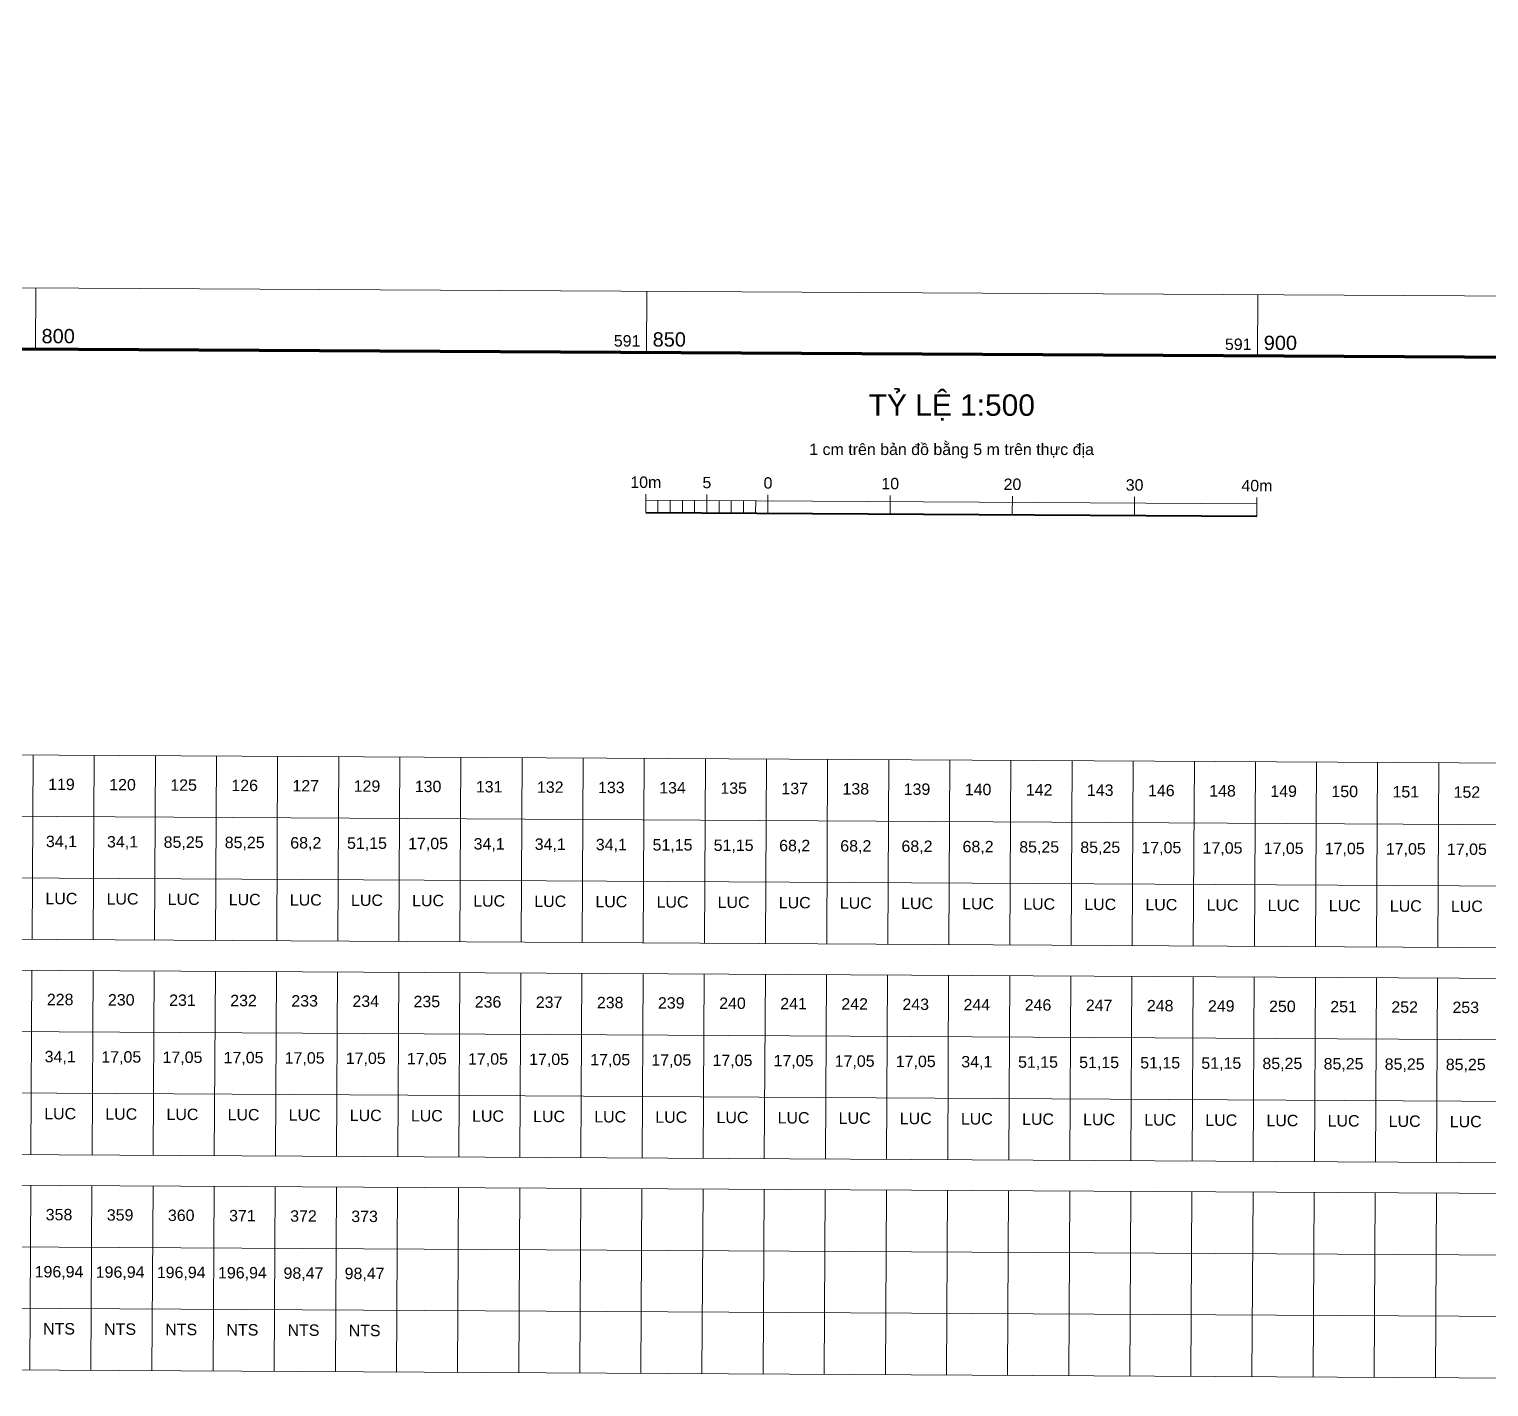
# Model space of a CAD drawing. Header units: metres. Extents: x 591850 to 11787372, y 2319432 to 2388242.
# Drawn here: x 11787029.6 to 11787157.5, y 2387736.4 to 2387855.2 of the extents above; entities that cross this region are included whole.
import ezdxf
from ezdxf.enums import TextEntityAlignment as Align

# ---------------------------------------------------------------- set-up
doc = ezdxf.new("R2010")
doc.units = ezdxf.units.M
doc.header["$MEASUREMENT"] = 0
for name, color, linetype, lineweight in [('Level 13', 7, 'Continuous', 0), ('Level 2', 7, 'Continuous', 0), ('Level 4', 7, 'Continuous', 0), ('Level 63', 7, 'Continuous', 0)]:
    doc.layers.add(name, color=color, linetype=linetype, lineweight=lineweight)
doc.styles.get("Standard").update_dxf_attribs({"font": 'arial.ttf'})

# ---------------------------------------------------------------- blocks, each defined once
blk = doc.blocks.new('N_BTNh_15')
at = {"layer": 'Level 13', "color": 3, "linetype": 'Continuous', "lineweight": 0}
blk.add_text('LUC', height=1, dxfattribs=at).set_placement((0, -10), align=Align.MIDDLE_CENTER)
at = {"layer": 'Level 2', "color": 2, "linetype": 'Continuous', "lineweight": 0}
blk.add_text('119', height=1, dxfattribs=at).set_placement((0, 0), align=Align.MIDDLE_CENTER)
at = {"layer": 'Level 4', "color": 1, "linetype": 'Continuous', "lineweight": 0}
blk.add_text('34,1', height=1, dxfattribs=at).set_placement((0, -5), align=Align.MIDDLE_CENTER)
blk = doc.blocks.new('N_BTNh_16')
at = {"layer": 'Level 13', "color": 3, "linetype": 'Continuous', "lineweight": 0}
blk.add_text('LUC', height=1, dxfattribs=at).set_placement((0, -10), align=Align.MIDDLE_CENTER)
at = {"layer": 'Level 2', "color": 2, "linetype": 'Continuous', "lineweight": 0}
blk.add_text('120', height=1, dxfattribs=at).set_placement((0, 0), align=Align.MIDDLE_CENTER)
at = {"layer": 'Level 4', "color": 1, "linetype": 'Continuous', "lineweight": 0}
blk.add_text('34,1', height=1, dxfattribs=at).set_placement((0, -5), align=Align.MIDDLE_CENTER)
blk = doc.blocks.new('N_BTNh_17')
at = {"layer": 'Level 13', "color": 3, "linetype": 'Continuous', "lineweight": 0}
blk.add_text('LUC', height=1, dxfattribs=at).set_placement((0, -10), align=Align.MIDDLE_CENTER)
at = {"layer": 'Level 2', "color": 2, "linetype": 'Continuous', "lineweight": 0}
blk.add_text('127', height=1, dxfattribs=at).set_placement((0, 0), align=Align.MIDDLE_CENTER)
at = {"layer": 'Level 4', "color": 1, "linetype": 'Continuous', "lineweight": 0}
blk.add_text('68,2', height=1, dxfattribs=at).set_placement((0, -5), align=Align.MIDDLE_CENTER)
blk = doc.blocks.new('N_BTNh_18')
at = {"layer": 'Level 13', "color": 3, "linetype": 'Continuous', "lineweight": 0}
blk.add_text('LUC', height=1, dxfattribs=at).set_placement((0, -10), align=Align.MIDDLE_CENTER)
at = {"layer": 'Level 2', "color": 2, "linetype": 'Continuous', "lineweight": 0}
blk.add_text('131', height=1, dxfattribs=at).set_placement((0, 0), align=Align.MIDDLE_CENTER)
at = {"layer": 'Level 4', "color": 1, "linetype": 'Continuous', "lineweight": 0}
blk.add_text('34,1', height=1, dxfattribs=at).set_placement((0, -5), align=Align.MIDDLE_CENTER)
blk = doc.blocks.new('N_BTNh_19')
at = {"layer": 'Level 13', "color": 3, "linetype": 'Continuous', "lineweight": 0}
blk.add_text('LUC', height=1, dxfattribs=at).set_placement((0, -10), align=Align.MIDDLE_CENTER)
at = {"layer": 'Level 2', "color": 2, "linetype": 'Continuous', "lineweight": 0}
blk.add_text('132', height=1, dxfattribs=at).set_placement((0, 0), align=Align.MIDDLE_CENTER)
at = {"layer": 'Level 4', "color": 1, "linetype": 'Continuous', "lineweight": 0}
blk.add_text('34,1', height=1, dxfattribs=at).set_placement((0, -5), align=Align.MIDDLE_CENTER)
blk = doc.blocks.new('N_BTNh_20')
at = {"layer": 'Level 13', "color": 3, "linetype": 'Continuous', "lineweight": 0}
blk.add_text('LUC', height=1, dxfattribs=at).set_placement((0, -10), align=Align.MIDDLE_CENTER)
at = {"layer": 'Level 2', "color": 2, "linetype": 'Continuous', "lineweight": 0}
blk.add_text('133', height=1, dxfattribs=at).set_placement((0, 0), align=Align.MIDDLE_CENTER)
at = {"layer": 'Level 4', "color": 1, "linetype": 'Continuous', "lineweight": 0}
blk.add_text('34,1', height=1, dxfattribs=at).set_placement((0, -5), align=Align.MIDDLE_CENTER)
blk = doc.blocks.new('N_BTNh_21')
at = {"layer": 'Level 13', "color": 3, "linetype": 'Continuous', "lineweight": 0}
blk.add_text('LUC', height=1, dxfattribs=at).set_placement((0, -10), align=Align.MIDDLE_CENTER)
at = {"layer": 'Level 2', "color": 2, "linetype": 'Continuous', "lineweight": 0}
blk.add_text('137', height=1, dxfattribs=at).set_placement((0, 0), align=Align.MIDDLE_CENTER)
at = {"layer": 'Level 4', "color": 1, "linetype": 'Continuous', "lineweight": 0}
blk.add_text('68,2', height=1, dxfattribs=at).set_placement((0, -5), align=Align.MIDDLE_CENTER)
blk = doc.blocks.new('N_BTNh_22')
at = {"layer": 'Level 13', "color": 3, "linetype": 'Continuous', "lineweight": 0}
blk.add_text('LUC', height=1, dxfattribs=at).set_placement((0, -10), align=Align.MIDDLE_CENTER)
at = {"layer": 'Level 2', "color": 2, "linetype": 'Continuous', "lineweight": 0}
blk.add_text('138', height=1, dxfattribs=at).set_placement((0, 0), align=Align.MIDDLE_CENTER)
at = {"layer": 'Level 4', "color": 1, "linetype": 'Continuous', "lineweight": 0}
blk.add_text('68,2', height=1, dxfattribs=at).set_placement((0, -5), align=Align.MIDDLE_CENTER)
blk = doc.blocks.new('N_BTNh_23')
at = {"layer": 'Level 13', "color": 3, "linetype": 'Continuous', "lineweight": 0}
blk.add_text('LUC', height=1, dxfattribs=at).set_placement((0, -10), align=Align.MIDDLE_CENTER)
at = {"layer": 'Level 2', "color": 2, "linetype": 'Continuous', "lineweight": 0}
blk.add_text('139', height=1, dxfattribs=at).set_placement((0, 0), align=Align.MIDDLE_CENTER)
at = {"layer": 'Level 4', "color": 1, "linetype": 'Continuous', "lineweight": 0}
blk.add_text('68,2', height=1, dxfattribs=at).set_placement((0, -5), align=Align.MIDDLE_CENTER)
blk = doc.blocks.new('N_BTNh_24')
at = {"layer": 'Level 13', "color": 3, "linetype": 'Continuous', "lineweight": 0}
blk.add_text('LUC', height=1, dxfattribs=at).set_placement((0, -10), align=Align.MIDDLE_CENTER)
at = {"layer": 'Level 2', "color": 2, "linetype": 'Continuous', "lineweight": 0}
blk.add_text('140', height=1, dxfattribs=at).set_placement((0, 0), align=Align.MIDDLE_CENTER)
at = {"layer": 'Level 4', "color": 1, "linetype": 'Continuous', "lineweight": 0}
blk.add_text('68,2', height=1, dxfattribs=at).set_placement((0, -5), align=Align.MIDDLE_CENTER)
blk = doc.blocks.new('N_BTNh_43')
at = {"layer": 'Level 13', "color": 3, "linetype": 'Continuous', "lineweight": 0}
blk.add_text('LUC', height=1, dxfattribs=at).set_placement((0, -10), align=Align.MIDDLE_CENTER)
at = {"layer": 'Level 2', "color": 2, "linetype": 'Continuous', "lineweight": 0}
blk.add_text('228', height=1, dxfattribs=at).set_placement((0, 0), align=Align.MIDDLE_CENTER)
at = {"layer": 'Level 4', "color": 1, "linetype": 'Continuous', "lineweight": 0}
blk.add_text('34,1', height=1, dxfattribs=at).set_placement((0, -5), align=Align.MIDDLE_CENTER)
blk = doc.blocks.new('N_BTNh_44')
at = {"layer": 'Level 13', "color": 3, "linetype": 'Continuous', "lineweight": 0}
blk.add_text('LUC', height=1, dxfattribs=at).set_placement((0, -10), align=Align.MIDDLE_CENTER)
at = {"layer": 'Level 2', "color": 2, "linetype": 'Continuous', "lineweight": 0}
blk.add_text('244', height=1, dxfattribs=at).set_placement((0, 0), align=Align.MIDDLE_CENTER)
at = {"layer": 'Level 4', "color": 1, "linetype": 'Continuous', "lineweight": 0}
blk.add_text('34,1', height=1, dxfattribs=at).set_placement((0, -5), align=Align.MIDDLE_CENTER)
blk = doc.blocks.new('N_BTNh_67')
at = {"layer": 'Level 13', "color": 3, "linetype": 'Continuous', "lineweight": 0}
blk.add_text('NTS', height=1, dxfattribs=at).set_placement((0, -10), align=Align.MIDDLE_CENTER)
at = {"layer": 'Level 2', "color": 2, "linetype": 'Continuous', "lineweight": 0}
blk.add_text('358', height=1, dxfattribs=at).set_placement((0, 0), align=Align.MIDDLE_CENTER)
at = {"layer": 'Level 4', "color": 1, "linetype": 'Continuous', "lineweight": 0}
blk.add_text('196,94', height=1, dxfattribs=at).set_placement((0, -5), align=Align.MIDDLE_CENTER)
blk = doc.blocks.new('N_BTNh_68')
at = {"layer": 'Level 13', "color": 3, "linetype": 'Continuous', "lineweight": 0}
blk.add_text('NTS', height=1, dxfattribs=at).set_placement((0, -10), align=Align.MIDDLE_CENTER)
at = {"layer": 'Level 2', "color": 2, "linetype": 'Continuous', "lineweight": 0}
blk.add_text('359', height=1, dxfattribs=at).set_placement((0, 0), align=Align.MIDDLE_CENTER)
at = {"layer": 'Level 4', "color": 1, "linetype": 'Continuous', "lineweight": 0}
blk.add_text('196,94', height=1, dxfattribs=at).set_placement((0, -5), align=Align.MIDDLE_CENTER)
blk = doc.blocks.new('N_BTNh_69')
at = {"layer": 'Level 13', "color": 3, "linetype": 'Continuous', "lineweight": 0}
blk.add_text('NTS', height=1, dxfattribs=at).set_placement((0, -10), align=Align.MIDDLE_CENTER)
at = {"layer": 'Level 2', "color": 2, "linetype": 'Continuous', "lineweight": 0}
blk.add_text('360', height=1, dxfattribs=at).set_placement((0, 0), align=Align.MIDDLE_CENTER)
at = {"layer": 'Level 4', "color": 1, "linetype": 'Continuous', "lineweight": 0}
blk.add_text('196,94', height=1, dxfattribs=at).set_placement((0, -5), align=Align.MIDDLE_CENTER)
blk = doc.blocks.new('N_BTNh_70')
at = {"layer": 'Level 13', "color": 3, "linetype": 'Continuous', "lineweight": 0}
blk.add_text('NTS', height=1, dxfattribs=at).set_placement((0, -10), align=Align.MIDDLE_CENTER)
at = {"layer": 'Level 2', "color": 2, "linetype": 'Continuous', "lineweight": 0}
blk.add_text('371', height=1, dxfattribs=at).set_placement((0, 0), align=Align.MIDDLE_CENTER)
at = {"layer": 'Level 4', "color": 1, "linetype": 'Continuous', "lineweight": 0}
blk.add_text('196,94', height=1, dxfattribs=at).set_placement((0, -5), align=Align.MIDDLE_CENTER)
blk = doc.blocks.new('N_BTNh_71')
at = {"layer": 'Level 13', "color": 3, "linetype": 'Continuous', "lineweight": 0}
blk.add_text('LUC', height=1, dxfattribs=at).set_placement((0, -10), align=Align.MIDDLE_CENTER)
at = {"layer": 'Level 2', "color": 2, "linetype": 'Continuous', "lineweight": 0}
blk.add_text('130', height=1, dxfattribs=at).set_placement((0, 0), align=Align.MIDDLE_CENTER)
at = {"layer": 'Level 4', "color": 1, "linetype": 'Continuous', "lineweight": 0}
blk.add_text('17,05', height=1, dxfattribs=at).set_placement((0, -5), align=Align.MIDDLE_CENTER)
blk = doc.blocks.new('N_BTNh_72')
at = {"layer": 'Level 13', "color": 3, "linetype": 'Continuous', "lineweight": 0}
blk.add_text('LUC', height=1, dxfattribs=at).set_placement((0, -10), align=Align.MIDDLE_CENTER)
at = {"layer": 'Level 2', "color": 2, "linetype": 'Continuous', "lineweight": 0}
blk.add_text('146', height=1, dxfattribs=at).set_placement((0, 0), align=Align.MIDDLE_CENTER)
at = {"layer": 'Level 4', "color": 1, "linetype": 'Continuous', "lineweight": 0}
blk.add_text('17,05', height=1, dxfattribs=at).set_placement((0, -5), align=Align.MIDDLE_CENTER)
blk = doc.blocks.new('N_BTNh_73')
at = {"layer": 'Level 13', "color": 3, "linetype": 'Continuous', "lineweight": 0}
blk.add_text('LUC', height=1, dxfattribs=at).set_placement((0, -10), align=Align.MIDDLE_CENTER)
at = {"layer": 'Level 2', "color": 2, "linetype": 'Continuous', "lineweight": 0}
blk.add_text('148', height=1, dxfattribs=at).set_placement((0, 0), align=Align.MIDDLE_CENTER)
at = {"layer": 'Level 4', "color": 1, "linetype": 'Continuous', "lineweight": 0}
blk.add_text('17,05', height=1, dxfattribs=at).set_placement((0, -5), align=Align.MIDDLE_CENTER)
blk = doc.blocks.new('N_BTNh_74')
at = {"layer": 'Level 13', "color": 3, "linetype": 'Continuous', "lineweight": 0}
blk.add_text('LUC', height=1, dxfattribs=at).set_placement((0, -10), align=Align.MIDDLE_CENTER)
at = {"layer": 'Level 2', "color": 2, "linetype": 'Continuous', "lineweight": 0}
blk.add_text('149', height=1, dxfattribs=at).set_placement((0, 0), align=Align.MIDDLE_CENTER)
at = {"layer": 'Level 4', "color": 1, "linetype": 'Continuous', "lineweight": 0}
blk.add_text('17,05', height=1, dxfattribs=at).set_placement((0, -5), align=Align.MIDDLE_CENTER)
blk = doc.blocks.new('N_BTNh_75')
at = {"layer": 'Level 13', "color": 3, "linetype": 'Continuous', "lineweight": 0}
blk.add_text('LUC', height=1, dxfattribs=at).set_placement((0, -10), align=Align.MIDDLE_CENTER)
at = {"layer": 'Level 2', "color": 2, "linetype": 'Continuous', "lineweight": 0}
blk.add_text('150', height=1, dxfattribs=at).set_placement((0, 0), align=Align.MIDDLE_CENTER)
at = {"layer": 'Level 4', "color": 1, "linetype": 'Continuous', "lineweight": 0}
blk.add_text('17,05', height=1, dxfattribs=at).set_placement((0, -5), align=Align.MIDDLE_CENTER)
blk = doc.blocks.new('N_BTNh_76')
at = {"layer": 'Level 13', "color": 3, "linetype": 'Continuous', "lineweight": 0}
blk.add_text('LUC', height=1, dxfattribs=at).set_placement((0, -10), align=Align.MIDDLE_CENTER)
at = {"layer": 'Level 2', "color": 2, "linetype": 'Continuous', "lineweight": 0}
blk.add_text('151', height=1, dxfattribs=at).set_placement((0, 0), align=Align.MIDDLE_CENTER)
at = {"layer": 'Level 4', "color": 1, "linetype": 'Continuous', "lineweight": 0}
blk.add_text('17,05', height=1, dxfattribs=at).set_placement((0, -5), align=Align.MIDDLE_CENTER)
blk = doc.blocks.new('N_BTNh_77')
at = {"layer": 'Level 13', "color": 3, "linetype": 'Continuous', "lineweight": 0}
blk.add_text('LUC', height=1, dxfattribs=at).set_placement((0, -10), align=Align.MIDDLE_CENTER)
at = {"layer": 'Level 2', "color": 2, "linetype": 'Continuous', "lineweight": 0}
blk.add_text('152', height=1, dxfattribs=at).set_placement((0, 0), align=Align.MIDDLE_CENTER)
at = {"layer": 'Level 4', "color": 1, "linetype": 'Continuous', "lineweight": 0}
blk.add_text('17,05', height=1, dxfattribs=at).set_placement((0, -5), align=Align.MIDDLE_CENTER)
blk = doc.blocks.new('N_BTNh_84')
at = {"layer": 'Level 13', "color": 3, "linetype": 'Continuous', "lineweight": 0}
blk.add_text('LUC', height=1, dxfattribs=at).set_placement((0, -10), align=Align.MIDDLE_CENTER)
at = {"layer": 'Level 2', "color": 2, "linetype": 'Continuous', "lineweight": 0}
blk.add_text('230', height=1, dxfattribs=at).set_placement((0, 0), align=Align.MIDDLE_CENTER)
at = {"layer": 'Level 4', "color": 1, "linetype": 'Continuous', "lineweight": 0}
blk.add_text('17,05', height=1, dxfattribs=at).set_placement((0, -5), align=Align.MIDDLE_CENTER)
blk = doc.blocks.new('N_BTNh_85')
at = {"layer": 'Level 13', "color": 3, "linetype": 'Continuous', "lineweight": 0}
blk.add_text('LUC', height=1, dxfattribs=at).set_placement((0, -10), align=Align.MIDDLE_CENTER)
at = {"layer": 'Level 2', "color": 2, "linetype": 'Continuous', "lineweight": 0}
blk.add_text('231', height=1, dxfattribs=at).set_placement((0, 0), align=Align.MIDDLE_CENTER)
at = {"layer": 'Level 4', "color": 1, "linetype": 'Continuous', "lineweight": 0}
blk.add_text('17,05', height=1, dxfattribs=at).set_placement((0, -5), align=Align.MIDDLE_CENTER)
blk = doc.blocks.new('N_BTNh_86')
at = {"layer": 'Level 13', "color": 3, "linetype": 'Continuous', "lineweight": 0}
blk.add_text('LUC', height=1, dxfattribs=at).set_placement((0, -10), align=Align.MIDDLE_CENTER)
at = {"layer": 'Level 2', "color": 2, "linetype": 'Continuous', "lineweight": 0}
blk.add_text('232', height=1, dxfattribs=at).set_placement((0, 0), align=Align.MIDDLE_CENTER)
at = {"layer": 'Level 4', "color": 1, "linetype": 'Continuous', "lineweight": 0}
blk.add_text('17,05', height=1, dxfattribs=at).set_placement((0, -5), align=Align.MIDDLE_CENTER)
blk = doc.blocks.new('N_BTNh_87')
at = {"layer": 'Level 13', "color": 3, "linetype": 'Continuous', "lineweight": 0}
blk.add_text('LUC', height=1, dxfattribs=at).set_placement((0, -10), align=Align.MIDDLE_CENTER)
at = {"layer": 'Level 2', "color": 2, "linetype": 'Continuous', "lineweight": 0}
blk.add_text('233', height=1, dxfattribs=at).set_placement((0, 0), align=Align.MIDDLE_CENTER)
at = {"layer": 'Level 4', "color": 1, "linetype": 'Continuous', "lineweight": 0}
blk.add_text('17,05', height=1, dxfattribs=at).set_placement((0, -5), align=Align.MIDDLE_CENTER)
blk = doc.blocks.new('N_BTNh_88')
at = {"layer": 'Level 13', "color": 3, "linetype": 'Continuous', "lineweight": 0}
blk.add_text('LUC', height=1, dxfattribs=at).set_placement((0, -10), align=Align.MIDDLE_CENTER)
at = {"layer": 'Level 2', "color": 2, "linetype": 'Continuous', "lineweight": 0}
blk.add_text('234', height=1, dxfattribs=at).set_placement((0, 0), align=Align.MIDDLE_CENTER)
at = {"layer": 'Level 4', "color": 1, "linetype": 'Continuous', "lineweight": 0}
blk.add_text('17,05', height=1, dxfattribs=at).set_placement((0, -5), align=Align.MIDDLE_CENTER)
blk = doc.blocks.new('N_BTNh_89')
at = {"layer": 'Level 13', "color": 3, "linetype": 'Continuous', "lineweight": 0}
blk.add_text('LUC', height=1, dxfattribs=at).set_placement((0, -10), align=Align.MIDDLE_CENTER)
at = {"layer": 'Level 2', "color": 2, "linetype": 'Continuous', "lineweight": 0}
blk.add_text('235', height=1, dxfattribs=at).set_placement((0, 0), align=Align.MIDDLE_CENTER)
at = {"layer": 'Level 4', "color": 1, "linetype": 'Continuous', "lineweight": 0}
blk.add_text('17,05', height=1, dxfattribs=at).set_placement((0, -5), align=Align.MIDDLE_CENTER)
blk = doc.blocks.new('N_BTNh_90')
at = {"layer": 'Level 13', "color": 3, "linetype": 'Continuous', "lineweight": 0}
blk.add_text('LUC', height=1, dxfattribs=at).set_placement((0, -10), align=Align.MIDDLE_CENTER)
at = {"layer": 'Level 2', "color": 2, "linetype": 'Continuous', "lineweight": 0}
blk.add_text('236', height=1, dxfattribs=at).set_placement((0, 0), align=Align.MIDDLE_CENTER)
at = {"layer": 'Level 4', "color": 1, "linetype": 'Continuous', "lineweight": 0}
blk.add_text('17,05', height=1, dxfattribs=at).set_placement((0, -5), align=Align.MIDDLE_CENTER)
blk = doc.blocks.new('N_BTNh_91')
at = {"layer": 'Level 13', "color": 3, "linetype": 'Continuous', "lineweight": 0}
blk.add_text('LUC', height=1, dxfattribs=at).set_placement((0, -10), align=Align.MIDDLE_CENTER)
at = {"layer": 'Level 2', "color": 2, "linetype": 'Continuous', "lineweight": 0}
blk.add_text('237', height=1, dxfattribs=at).set_placement((0, 0), align=Align.MIDDLE_CENTER)
at = {"layer": 'Level 4', "color": 1, "linetype": 'Continuous', "lineweight": 0}
blk.add_text('17,05', height=1, dxfattribs=at).set_placement((0, -5), align=Align.MIDDLE_CENTER)
blk = doc.blocks.new('N_BTNh_92')
at = {"layer": 'Level 13', "color": 3, "linetype": 'Continuous', "lineweight": 0}
blk.add_text('LUC', height=1, dxfattribs=at).set_placement((0, -10), align=Align.MIDDLE_CENTER)
at = {"layer": 'Level 2', "color": 2, "linetype": 'Continuous', "lineweight": 0}
blk.add_text('238', height=1, dxfattribs=at).set_placement((0, 0), align=Align.MIDDLE_CENTER)
at = {"layer": 'Level 4', "color": 1, "linetype": 'Continuous', "lineweight": 0}
blk.add_text('17,05', height=1, dxfattribs=at).set_placement((0, -5), align=Align.MIDDLE_CENTER)
blk = doc.blocks.new('N_BTNh_93')
at = {"layer": 'Level 13', "color": 3, "linetype": 'Continuous', "lineweight": 0}
blk.add_text('LUC', height=1, dxfattribs=at).set_placement((0, -10), align=Align.MIDDLE_CENTER)
at = {"layer": 'Level 2', "color": 2, "linetype": 'Continuous', "lineweight": 0}
blk.add_text('239', height=1, dxfattribs=at).set_placement((0, 0), align=Align.MIDDLE_CENTER)
at = {"layer": 'Level 4', "color": 1, "linetype": 'Continuous', "lineweight": 0}
blk.add_text('17,05', height=1, dxfattribs=at).set_placement((0, -5), align=Align.MIDDLE_CENTER)
blk = doc.blocks.new('N_BTNh_94')
at = {"layer": 'Level 13', "color": 3, "linetype": 'Continuous', "lineweight": 0}
blk.add_text('LUC', height=1, dxfattribs=at).set_placement((0, -10), align=Align.MIDDLE_CENTER)
at = {"layer": 'Level 2', "color": 2, "linetype": 'Continuous', "lineweight": 0}
blk.add_text('240', height=1, dxfattribs=at).set_placement((0, 0), align=Align.MIDDLE_CENTER)
at = {"layer": 'Level 4', "color": 1, "linetype": 'Continuous', "lineweight": 0}
blk.add_text('17,05', height=1, dxfattribs=at).set_placement((0, -5), align=Align.MIDDLE_CENTER)
blk = doc.blocks.new('N_BTNh_95')
at = {"layer": 'Level 13', "color": 3, "linetype": 'Continuous', "lineweight": 0}
blk.add_text('LUC', height=1, dxfattribs=at).set_placement((0, -10), align=Align.MIDDLE_CENTER)
at = {"layer": 'Level 2', "color": 2, "linetype": 'Continuous', "lineweight": 0}
blk.add_text('241', height=1, dxfattribs=at).set_placement((0, 0), align=Align.MIDDLE_CENTER)
at = {"layer": 'Level 4', "color": 1, "linetype": 'Continuous', "lineweight": 0}
blk.add_text('17,05', height=1, dxfattribs=at).set_placement((0, -5), align=Align.MIDDLE_CENTER)
blk = doc.blocks.new('N_BTNh_96')
at = {"layer": 'Level 13', "color": 3, "linetype": 'Continuous', "lineweight": 0}
blk.add_text('LUC', height=1, dxfattribs=at).set_placement((0, -10), align=Align.MIDDLE_CENTER)
at = {"layer": 'Level 2', "color": 2, "linetype": 'Continuous', "lineweight": 0}
blk.add_text('242', height=1, dxfattribs=at).set_placement((0, 0), align=Align.MIDDLE_CENTER)
at = {"layer": 'Level 4', "color": 1, "linetype": 'Continuous', "lineweight": 0}
blk.add_text('17,05', height=1, dxfattribs=at).set_placement((0, -5), align=Align.MIDDLE_CENTER)
blk = doc.blocks.new('N_BTNh_97')
at = {"layer": 'Level 13', "color": 3, "linetype": 'Continuous', "lineweight": 0}
blk.add_text('LUC', height=1, dxfattribs=at).set_placement((0, -10), align=Align.MIDDLE_CENTER)
at = {"layer": 'Level 2', "color": 2, "linetype": 'Continuous', "lineweight": 0}
blk.add_text('243', height=1, dxfattribs=at).set_placement((0, 0), align=Align.MIDDLE_CENTER)
at = {"layer": 'Level 4', "color": 1, "linetype": 'Continuous', "lineweight": 0}
blk.add_text('17,05', height=1, dxfattribs=at).set_placement((0, -5), align=Align.MIDDLE_CENTER)
blk = doc.blocks.new('N_BTNh_103')
at = {"layer": 'Level 13', "color": 3, "linetype": 'Continuous', "lineweight": 0}
blk.add_text('LUC', height=1, dxfattribs=at).set_placement((0, -10), align=Align.MIDDLE_CENTER)
at = {"layer": 'Level 2', "color": 2, "linetype": 'Continuous', "lineweight": 0}
blk.add_text('129', height=1, dxfattribs=at).set_placement((0, 0), align=Align.MIDDLE_CENTER)
at = {"layer": 'Level 4', "color": 1, "linetype": 'Continuous', "lineweight": 0}
blk.add_text('51,15', height=1, dxfattribs=at).set_placement((0, -5), align=Align.MIDDLE_CENTER)
blk = doc.blocks.new('N_BTNh_104')
at = {"layer": 'Level 13', "color": 3, "linetype": 'Continuous', "lineweight": 0}
blk.add_text('LUC', height=1, dxfattribs=at).set_placement((0, -10), align=Align.MIDDLE_CENTER)
at = {"layer": 'Level 2', "color": 2, "linetype": 'Continuous', "lineweight": 0}
blk.add_text('134', height=1, dxfattribs=at).set_placement((0, 0), align=Align.MIDDLE_CENTER)
at = {"layer": 'Level 4', "color": 1, "linetype": 'Continuous', "lineweight": 0}
blk.add_text('51,15', height=1, dxfattribs=at).set_placement((0, -5), align=Align.MIDDLE_CENTER)
blk = doc.blocks.new('N_BTNh_105')
at = {"layer": 'Level 13', "color": 3, "linetype": 'Continuous', "lineweight": 0}
blk.add_text('LUC', height=1, dxfattribs=at).set_placement((0, -10), align=Align.MIDDLE_CENTER)
at = {"layer": 'Level 2', "color": 2, "linetype": 'Continuous', "lineweight": 0}
blk.add_text('135', height=1, dxfattribs=at).set_placement((0, 0), align=Align.MIDDLE_CENTER)
at = {"layer": 'Level 4', "color": 1, "linetype": 'Continuous', "lineweight": 0}
blk.add_text('51,15', height=1, dxfattribs=at).set_placement((0, -5), align=Align.MIDDLE_CENTER)
blk = doc.blocks.new('N_BTNh_117')
at = {"layer": 'Level 13', "color": 3, "linetype": 'Continuous', "lineweight": 0}
blk.add_text('LUC', height=1, dxfattribs=at).set_placement((0, -10), align=Align.MIDDLE_CENTER)
at = {"layer": 'Level 2', "color": 2, "linetype": 'Continuous', "lineweight": 0}
blk.add_text('246', height=1, dxfattribs=at).set_placement((0, 0), align=Align.MIDDLE_CENTER)
at = {"layer": 'Level 4', "color": 1, "linetype": 'Continuous', "lineweight": 0}
blk.add_text('51,15', height=1, dxfattribs=at).set_placement((0, -5), align=Align.MIDDLE_CENTER)
blk = doc.blocks.new('N_BTNh_118')
at = {"layer": 'Level 13', "color": 3, "linetype": 'Continuous', "lineweight": 0}
blk.add_text('LUC', height=1, dxfattribs=at).set_placement((0, -10), align=Align.MIDDLE_CENTER)
at = {"layer": 'Level 2', "color": 2, "linetype": 'Continuous', "lineweight": 0}
blk.add_text('247', height=1, dxfattribs=at).set_placement((0, 0), align=Align.MIDDLE_CENTER)
at = {"layer": 'Level 4', "color": 1, "linetype": 'Continuous', "lineweight": 0}
blk.add_text('51,15', height=1, dxfattribs=at).set_placement((0, -5), align=Align.MIDDLE_CENTER)
blk = doc.blocks.new('N_BTNh_119')
at = {"layer": 'Level 13', "color": 3, "linetype": 'Continuous', "lineweight": 0}
blk.add_text('LUC', height=1, dxfattribs=at).set_placement((0, -10), align=Align.MIDDLE_CENTER)
at = {"layer": 'Level 2', "color": 2, "linetype": 'Continuous', "lineweight": 0}
blk.add_text('248', height=1, dxfattribs=at).set_placement((0, 0), align=Align.MIDDLE_CENTER)
at = {"layer": 'Level 4', "color": 1, "linetype": 'Continuous', "lineweight": 0}
blk.add_text('51,15', height=1, dxfattribs=at).set_placement((0, -5), align=Align.MIDDLE_CENTER)
blk = doc.blocks.new('N_BTNh_120')
at = {"layer": 'Level 13', "color": 3, "linetype": 'Continuous', "lineweight": 0}
blk.add_text('LUC', height=1, dxfattribs=at).set_placement((0, -10), align=Align.MIDDLE_CENTER)
at = {"layer": 'Level 2', "color": 2, "linetype": 'Continuous', "lineweight": 0}
blk.add_text('249', height=1, dxfattribs=at).set_placement((0, 0), align=Align.MIDDLE_CENTER)
at = {"layer": 'Level 4', "color": 1, "linetype": 'Continuous', "lineweight": 0}
blk.add_text('51,15', height=1, dxfattribs=at).set_placement((0, -5), align=Align.MIDDLE_CENTER)
blk = doc.blocks.new('N_BTNh_132')
at = {"layer": 'Level 13', "color": 3, "linetype": 'Continuous', "lineweight": 0}
blk.add_text('LUC', height=1, dxfattribs=at).set_placement((0, -10), align=Align.MIDDLE_CENTER)
at = {"layer": 'Level 2', "color": 2, "linetype": 'Continuous', "lineweight": 0}
blk.add_text('125', height=1, dxfattribs=at).set_placement((0, 0), align=Align.MIDDLE_CENTER)
at = {"layer": 'Level 4', "color": 1, "linetype": 'Continuous', "lineweight": 0}
blk.add_text('85,25', height=1, dxfattribs=at).set_placement((0, -5), align=Align.MIDDLE_CENTER)
blk = doc.blocks.new('N_BTNh_133')
at = {"layer": 'Level 13', "color": 3, "linetype": 'Continuous', "lineweight": 0}
blk.add_text('LUC', height=1, dxfattribs=at).set_placement((0, -10), align=Align.MIDDLE_CENTER)
at = {"layer": 'Level 2', "color": 2, "linetype": 'Continuous', "lineweight": 0}
blk.add_text('126', height=1, dxfattribs=at).set_placement((0, 0), align=Align.MIDDLE_CENTER)
at = {"layer": 'Level 4', "color": 1, "linetype": 'Continuous', "lineweight": 0}
blk.add_text('85,25', height=1, dxfattribs=at).set_placement((0, -5), align=Align.MIDDLE_CENTER)
blk = doc.blocks.new('N_BTNh_134')
at = {"layer": 'Level 13', "color": 3, "linetype": 'Continuous', "lineweight": 0}
blk.add_text('LUC', height=1, dxfattribs=at).set_placement((0, -10), align=Align.MIDDLE_CENTER)
at = {"layer": 'Level 2', "color": 2, "linetype": 'Continuous', "lineweight": 0}
blk.add_text('142', height=1, dxfattribs=at).set_placement((0, 0), align=Align.MIDDLE_CENTER)
at = {"layer": 'Level 4', "color": 1, "linetype": 'Continuous', "lineweight": 0}
blk.add_text('85,25', height=1, dxfattribs=at).set_placement((0, -5), align=Align.MIDDLE_CENTER)
blk = doc.blocks.new('N_BTNh_135')
at = {"layer": 'Level 13', "color": 3, "linetype": 'Continuous', "lineweight": 0}
blk.add_text('LUC', height=1, dxfattribs=at).set_placement((0, -10), align=Align.MIDDLE_CENTER)
at = {"layer": 'Level 2', "color": 2, "linetype": 'Continuous', "lineweight": 0}
blk.add_text('143', height=1, dxfattribs=at).set_placement((0, 0), align=Align.MIDDLE_CENTER)
at = {"layer": 'Level 4', "color": 1, "linetype": 'Continuous', "lineweight": 0}
blk.add_text('85,25', height=1, dxfattribs=at).set_placement((0, -5), align=Align.MIDDLE_CENTER)
blk = doc.blocks.new('N_BTNh_143')
at = {"layer": 'Level 13', "color": 3, "linetype": 'Continuous', "lineweight": 0}
blk.add_text('LUC', height=1, dxfattribs=at).set_placement((0, -10), align=Align.MIDDLE_CENTER)
at = {"layer": 'Level 2', "color": 2, "linetype": 'Continuous', "lineweight": 0}
blk.add_text('250', height=1, dxfattribs=at).set_placement((0, 0), align=Align.MIDDLE_CENTER)
at = {"layer": 'Level 4', "color": 1, "linetype": 'Continuous', "lineweight": 0}
blk.add_text('85,25', height=1, dxfattribs=at).set_placement((0, -5), align=Align.MIDDLE_CENTER)
blk = doc.blocks.new('N_BTNh_144')
at = {"layer": 'Level 13', "color": 3, "linetype": 'Continuous', "lineweight": 0}
blk.add_text('LUC', height=1, dxfattribs=at).set_placement((0, -10), align=Align.MIDDLE_CENTER)
at = {"layer": 'Level 2', "color": 2, "linetype": 'Continuous', "lineweight": 0}
blk.add_text('251', height=1, dxfattribs=at).set_placement((0, 0), align=Align.MIDDLE_CENTER)
at = {"layer": 'Level 4', "color": 1, "linetype": 'Continuous', "lineweight": 0}
blk.add_text('85,25', height=1, dxfattribs=at).set_placement((0, -5), align=Align.MIDDLE_CENTER)
blk = doc.blocks.new('N_BTNh_145')
at = {"layer": 'Level 13', "color": 3, "linetype": 'Continuous', "lineweight": 0}
blk.add_text('LUC', height=1, dxfattribs=at).set_placement((0, -10), align=Align.MIDDLE_CENTER)
at = {"layer": 'Level 2', "color": 2, "linetype": 'Continuous', "lineweight": 0}
blk.add_text('252', height=1, dxfattribs=at).set_placement((0, 0), align=Align.MIDDLE_CENTER)
at = {"layer": 'Level 4', "color": 1, "linetype": 'Continuous', "lineweight": 0}
blk.add_text('85,25', height=1, dxfattribs=at).set_placement((0, -5), align=Align.MIDDLE_CENTER)
blk = doc.blocks.new('N_BTNh_146')
at = {"layer": 'Level 13', "color": 3, "linetype": 'Continuous', "lineweight": 0}
blk.add_text('LUC', height=1, dxfattribs=at).set_placement((0, -10), align=Align.MIDDLE_CENTER)
at = {"layer": 'Level 2', "color": 2, "linetype": 'Continuous', "lineweight": 0}
blk.add_text('253', height=1, dxfattribs=at).set_placement((0, 0), align=Align.MIDDLE_CENTER)
at = {"layer": 'Level 4', "color": 1, "linetype": 'Continuous', "lineweight": 0}
blk.add_text('85,25', height=1, dxfattribs=at).set_placement((0, -5), align=Align.MIDDLE_CENTER)
blk = doc.blocks.new('N_BTNh_158')
at = {"layer": 'Level 13', "color": 3, "linetype": 'Continuous', "lineweight": 0}
blk.add_text('NTS', height=1, dxfattribs=at).set_placement((0, -10), align=Align.MIDDLE_CENTER)
at = {"layer": 'Level 2', "color": 2, "linetype": 'Continuous', "lineweight": 0}
blk.add_text('372', height=1, dxfattribs=at).set_placement((0, 0), align=Align.MIDDLE_CENTER)
at = {"layer": 'Level 4', "color": 1, "linetype": 'Continuous', "lineweight": 0}
blk.add_text('98,47', height=1, dxfattribs=at).set_placement((0, -5), align=Align.MIDDLE_CENTER)
blk = doc.blocks.new('N_BTNh_159')
at = {"layer": 'Level 13', "color": 3, "linetype": 'Continuous', "lineweight": 0}
blk.add_text('NTS', height=1, dxfattribs=at).set_placement((0, -10), align=Align.MIDDLE_CENTER)
at = {"layer": 'Level 2', "color": 2, "linetype": 'Continuous', "lineweight": 0}
blk.add_text('373', height=1, dxfattribs=at).set_placement((0, 0), align=Align.MIDDLE_CENTER)
at = {"layer": 'Level 4', "color": 1, "linetype": 'Continuous', "lineweight": 0}
blk.add_text('98,47', height=1, dxfattribs=at).set_placement((0, -5), align=Align.MIDDLE_CENTER)

msp = doc.modelspace()

# ---------------------------------------------------------------- linework, layer by layer
at = {"layer": 'Level 63', "color": 7, "linetype": 'Continuous', "lineweight": 0}
for p, q in [((11787030.21, 2387832.59), (11787030.18, 2387827.21)), ((11787083.73, 2387832.29), (11787083.7, 2387826.91)), ((11787137.25, 2387832), (11787137.22, 2387826.61)), ((11786922.94, 2387792.27), (11787297.59, 2387790.19)), ((11787029.99, 2387791.68), (11787029.9, 2387775.53)), ((11787035.34, 2387791.65), (11787035.25, 2387775.5)), ((11787040.69, 2387791.62), (11787040.6, 2387775.47)), ((11787046.04, 2387791.59), (11787045.95, 2387775.44)), ((11787051.39, 2387791.56), (11787051.31, 2387775.41)), ((11787056.75, 2387791.53), (11787056.66, 2387775.38)), ((11787062.1, 2387791.5), (11787062.01, 2387775.35)), ((11787067.45, 2387791.47), (11787067.36, 2387775.32)), ((11787072.8, 2387791.44), (11787072.71, 2387775.29)), ((11787078.16, 2387791.41), (11787078.07, 2387775.26)), ((11787083.51, 2387791.38), (11787083.42, 2387775.23)), ((11787088.86, 2387791.35), (11787088.77, 2387775.2)), ((11787094.21, 2387791.32), (11787094.12, 2387775.17)), ((11787099.56, 2387791.29), (11787099.48, 2387775.14)), ((11787104.92, 2387791.26), (11787104.83, 2387775.11)), ((11787110.27, 2387791.23), (11787110.18, 2387775.08)), ((11787115.62, 2387791.2), (11787115.53, 2387775.05)), ((11787120.97, 2387791.17), (11787120.88, 2387775.02)), ((11787126.32, 2387791.14), (11787126.24, 2387774.99)), ((11787131.68, 2387791.11), (11787131.59, 2387774.96)), ((11787137.03, 2387791.08), (11787136.94, 2387774.93)), ((11787142.38, 2387791.05), (11787142.29, 2387774.9)), ((11787147.73, 2387791.02), (11787147.64, 2387774.87)), ((11787153.09, 2387790.99), (11787153, 2387774.84)), ((11786922.91, 2387786.89), (11787297.56, 2387784.8)), ((11787297.53, 2387779.42), (11786922.88, 2387781.5)), ((11786922.86, 2387776.12), (11787297.5, 2387774.04)), ((11786922.84, 2387773.43), (11787297.49, 2387771.34)), ((11787029.88, 2387772.83), (11787029.79, 2387756.68)), ((11787035.23, 2387772.8), (11787035.15, 2387756.65)), ((11787040.59, 2387772.77), (11787040.5, 2387756.62)), ((11787045.94, 2387772.74), (11787045.85, 2387756.59)), ((11787051.29, 2387772.71), (11787051.2, 2387756.56)), ((11787056.64, 2387772.68), (11787056.55, 2387756.53)), ((11787062, 2387772.65), (11787061.91, 2387756.5)), ((11787067.35, 2387772.62), (11787067.26, 2387756.47)), ((11787072.7, 2387772.6), (11787072.61, 2387756.44)), ((11787078.05, 2387772.57), (11787077.96, 2387756.41)), ((11787083.4, 2387772.54), (11787083.32, 2387756.38)), ((11787088.76, 2387772.51), (11787088.67, 2387756.36)), ((11787094.11, 2387772.48), (11787094.02, 2387756.33)), ((11787099.46, 2387772.45), (11787099.37, 2387756.3)), ((11787104.81, 2387772.42), (11787104.72, 2387756.27)), ((11787110.16, 2387772.39), (11787110.08, 2387756.24)), ((11787115.52, 2387772.36), (11787115.43, 2387756.21)), ((11787120.87, 2387772.33), (11787120.78, 2387756.18)), ((11787126.22, 2387772.3), (11787126.13, 2387756.15)), ((11787131.57, 2387772.27), (11787131.48, 2387756.12)), ((11787136.93, 2387772.24), (11787136.84, 2387756.09)), ((11787142.28, 2387772.21), (11787142.19, 2387756.06)), ((11787147.63, 2387772.18), (11787147.54, 2387756.03)), ((11787152.98, 2387772.15), (11787152.89, 2387756)), ((11786922.81, 2387768.04), (11787297.46, 2387765.96)), ((11787297.43, 2387760.58), (11786922.78, 2387762.66)), ((11786922.75, 2387757.28), (11787297.4, 2387755.19)), ((11786922.74, 2387754.59), (11787297.38, 2387752.5)), ((11787029.78, 2387753.99), (11787029.69, 2387737.84)), ((11787035.13, 2387753.96), (11787035.04, 2387737.81)), ((11787040.48, 2387753.93), (11787040.39, 2387737.78)), ((11787045.84, 2387753.9), (11787045.75, 2387737.75)), ((11787051.19, 2387753.87), (11787051.1, 2387737.72)), ((11787056.54, 2387753.84), (11787056.45, 2387737.69)), ((11787061.89, 2387753.81), (11787061.8, 2387737.66)), ((11787067.24, 2387753.78), (11787067.16, 2387737.63)), ((11787072.6, 2387753.75), (11787072.51, 2387737.6)), ((11787077.95, 2387753.72), (11787077.86, 2387737.57)), ((11787083.3, 2387753.69), (11787083.21, 2387737.54)), ((11787088.65, 2387753.66), (11787088.56, 2387737.51)), ((11787094, 2387753.63), (11787093.92, 2387737.48)), ((11787099.36, 2387753.6), (11787099.27, 2387737.45)), ((11787104.71, 2387753.57), (11787104.62, 2387737.42)), ((11787110.06, 2387753.54), (11787109.97, 2387737.39)), ((11787115.41, 2387753.51), (11787115.32, 2387737.36)), ((11787120.77, 2387753.48), (11787120.68, 2387737.33)), ((11787126.12, 2387753.46), (11787126.03, 2387737.3)), ((11787131.47, 2387753.43), (11787131.38, 2387737.27)), ((11787136.82, 2387753.4), (11787136.73, 2387737.24)), ((11787142.17, 2387753.37), (11787142.08, 2387737.22)), ((11787147.53, 2387753.34), (11787147.44, 2387737.19)), ((11787152.88, 2387753.31), (11787152.79, 2387737.16)), ((11786922.71, 2387749.2), (11787297.35, 2387747.12)), ((11787297.33, 2387741.73), (11786922.68, 2387743.82)), ((11786922.65, 2387738.43), (11787297.3, 2387736.35))]:
    msp.add_line(p, q, dxfattribs=at)
at = {"layer": 'Level 63', "color": 7, "linetype": 'Continuous', "lineweight": 13}
for p, q in [((11787083.63, 2387814.53), (11787083.63, 2387812.91)), ((11787088.99, 2387814.5), (11787088.98, 2387812.88)), ((11787083.63, 2387813.99), (11787137.15, 2387813.69)), ((11787084.7, 2387813.98), (11787084.7, 2387812.91)), ((11787085.77, 2387813.98), (11787085.77, 2387812.9)), ((11787086.84, 2387813.97), (11787086.84, 2387812.89)), ((11787087.91, 2387813.97), (11787087.91, 2387812.89)), ((11787088.98, 2387813.96), (11787088.98, 2387812.88)), ((11787090.05, 2387813.95), (11787090.05, 2387812.88)), ((11787091.12, 2387813.95), (11787091.12, 2387812.87)), ((11787092.2, 2387813.94), (11787092.19, 2387812.86)), ((11787093.27, 2387813.94), (11787093.26, 2387812.86)), ((11787094.34, 2387814.47), (11787094.33, 2387812.85)), ((11787094.34, 2387813.93), (11787094.33, 2387812.85)), ((11787105.04, 2387814.41), (11787105.03, 2387812.79)), ((11787115.75, 2387814.35), (11787115.74, 2387812.73)), ((11787126.45, 2387814.29), (11787126.44, 2387812.67)), ((11787137.16, 2387814.23), (11787137.15, 2387812.61))]:
    msp.add_line(p, q, dxfattribs=at)
at = {"layer": 'Level 63', "color": 7, "linetype": 'Continuous', "lineweight": 40}
msp.add_line((11787083.63, 2387812.91), (11787137.15, 2387812.61), dxfattribs=at)
at = {"layer": 'Level 63', "color": 7, "linetype": 'Continuous', "lineweight": 140, "flags": 128}
msp.add_lwpolyline([(11786919.91, 2388215.45), (11787305.28, 2388213.31), (11787303.14, 2387825.69), (11786917.79, 2387827.83), (11786919.91, 2388215.45)], close=True, dxfattribs=at)
at = {"layer": 'Level 63', "color": 7, "linetype": 'Continuous', "lineweight": 0, "flags": 128}
msp.add_lwpolyline([(11786925.24, 2388210.04), (11787299.89, 2388207.96), (11787297.82, 2387831.1), (11786923.17, 2387833.19), (11786925.24, 2388210.04)], close=True, dxfattribs=at)

# ---------------------------------------------------------------- block references
at = {"layer": 'Level 2', "color": 2, "linetype": 'Continuous', "lineweight": 0}
for name, p in [('N_BTNh_15', (11787032.46, 2387789.11)), ('N_BTNh_16', (11787037.81, 2387789.08)), ('N_BTNh_132', (11787043.16, 2387789.05)), ('N_BTNh_133', (11787048.51, 2387789.02)), ('N_BTNh_17', (11787053.86, 2387788.99)), ('N_BTNh_103', (11787059.22, 2387788.96)), ('N_BTNh_71', (11787064.57, 2387788.93)), ('N_BTNh_18', (11787069.92, 2387788.9)), ('N_BTNh_19', (11787075.27, 2387788.87)), ('N_BTNh_20', (11787080.62, 2387788.84)), ('N_BTNh_104', (11787085.98, 2387788.81)), ('N_BTNh_105', (11787091.33, 2387788.78)), ('N_BTNh_21', (11787096.68, 2387788.75)), ('N_BTNh_22', (11787102.03, 2387788.72)), ('N_BTNh_23', (11787107.39, 2387788.69)), ('N_BTNh_24', (11787112.74, 2387788.66)), ('N_BTNh_134', (11787118.09, 2387788.63)), ('N_BTNh_135', (11787123.44, 2387788.6)), ('N_BTNh_72', (11787128.79, 2387788.57)), ('N_BTNh_73', (11787134.15, 2387788.54)), ('N_BTNh_74', (11787139.5, 2387788.51)), ('N_BTNh_75', (11787144.85, 2387788.49)), ('N_BTNh_76', (11787150.2, 2387788.46)), ('N_BTNh_77', (11787155.55, 2387788.43)), ('N_BTNh_43', (11787032.35, 2387770.27)), ('N_BTNh_84', (11787037.7, 2387770.24)), ('N_BTNh_85', (11787043.06, 2387770.21)), ('N_BTNh_86', (11787048.41, 2387770.18)), ('N_BTNh_87', (11787053.76, 2387770.15)), ('N_BTNh_88', (11787059.11, 2387770.12)), ('N_BTNh_89', (11787064.46, 2387770.09)), ('N_BTNh_90', (11787069.82, 2387770.06)), ('N_BTNh_91', (11787075.17, 2387770.03)), ('N_BTNh_92', (11787080.52, 2387770)), ('N_BTNh_93', (11787085.87, 2387769.97)), ('N_BTNh_94', (11787091.23, 2387769.94)), ('N_BTNh_95', (11787096.58, 2387769.91)), ('N_BTNh_96', (11787101.93, 2387769.88)), ('N_BTNh_97', (11787107.28, 2387769.85)), ('N_BTNh_44', (11787112.63, 2387769.82)), ('N_BTNh_117', (11787117.99, 2387769.79)), ('N_BTNh_118', (11787123.34, 2387769.76)), ('N_BTNh_119', (11787128.69, 2387769.73)), ('N_BTNh_120', (11787134.04, 2387769.7)), ('N_BTNh_143', (11787139.39, 2387769.67)), ('N_BTNh_144', (11787144.75, 2387769.64)), ('N_BTNh_145', (11787150.1, 2387769.61)), ('N_BTNh_146', (11787155.45, 2387769.58)), ('N_BTNh_67', (11787032.25, 2387751.43)), ('N_BTNh_68', (11787037.6, 2387751.4)), ('N_BTNh_69', (11787042.95, 2387751.37)), ('N_BTNh_70', (11787048.31, 2387751.34)), ('N_BTNh_158', (11787053.66, 2387751.31)), ('N_BTNh_159', (11787059.01, 2387751.28))]:
    msp.add_blockref(name, p, dxfattribs=at)

# ---------------------------------------------------------------- texts
at = {"layer": 'Level 63', "color": 7, "linetype": 'Continuous', "lineweight": 0}
for s, p in [('800', (11787030.72, 2387827.74)), ('850', (11787084.24, 2387827.45)), ('900', (11787137.76, 2387827.15))]:
    msp.add_text(s, height=1.25, dxfattribs=at).set_placement(p)
for p in [(11787083.17, 2387827.45), (11787136.69, 2387827.15)]:
    msp.add_text('591', height=1, dxfattribs=at).set_placement(p, align=Align.RIGHT)
for s, height, p in [('TỶ LỆ 1:500', 1.875, (11787110.44, 2387823.26)), ('1 cm trên bản đồ bằng 5 m trên thực địa', 1, (11787110.42, 2387818.95))]:
    msp.add_text(s, height=height, dxfattribs=at).set_placement(p, align=Align.TOP_CENTER)
for s, p in [('10m', (11787083.64, 2387815.07)), ('5', (11787088.99, 2387815.04)), ('0', (11787094.34, 2387815.01)), ('10', (11787105.05, 2387814.95)), ('20', (11787115.75, 2387814.89)), ('30', (11787126.45, 2387814.83)), ('40m', (11787137.16, 2387814.77))]:
    msp.add_text(s, height=1, dxfattribs=at).set_placement(p, align=Align.CENTER)

doc.saveas('drawing.dxf')
